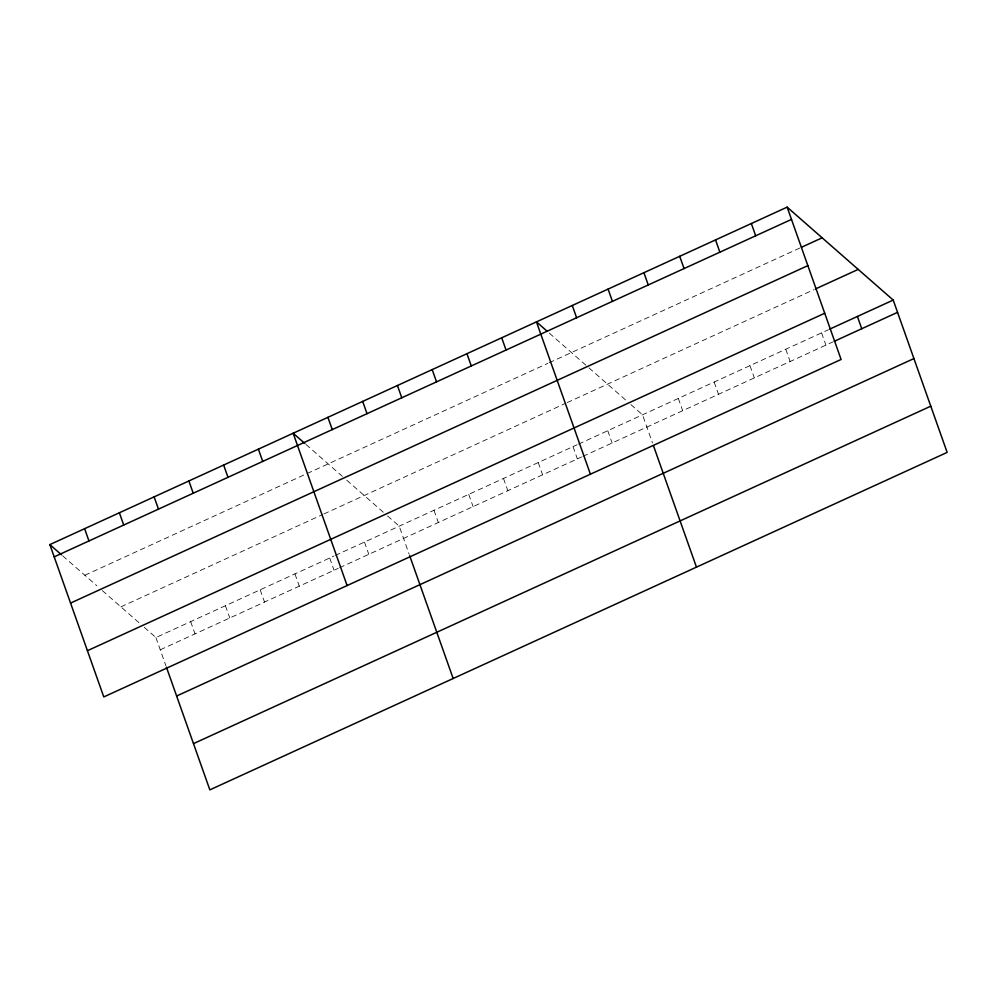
<?xml version="1.0" encoding="UTF-8"?>
<svg xmlns="http://www.w3.org/2000/svg" width="997" height="997" viewBox="0 0 997 997"><rect width="100%" height="100%" fill="white"/><g stroke="black" fill="none" stroke-linecap="round" stroke-linejoin="round"><path stroke-width="0.75" stroke-dasharray="4.99 3.74" d="M84.845 575.269L547.827 363.357M549.222 362.721L800.105 247.892M120.911 606.861L322.505 514.589M323.9 513.953L565.822 403.237M567.206 402.601L814.125 289.579M144.241 627.312L155.906 637.532L333.87 556.077M335.266 555.441L577.176 444.724M578.572 444.076L828.47 329.708M160.255 649.795L338.22 568.352M339.603 567.704L581.525 456.987M582.921 456.352L832.819 341.971M549.297 333.123L587.856 366.908M588.953 367.868L627.362 401.517M630.864 404.583L642.529 414.814L652.499 442.967M305.992 444.475L342.37 476.354M346.732 480.18L384.057 512.882M387.546 515.947L399.224 526.167L409.194 554.332M62.686 555.84L96.871 585.8M102.33 590.585L140.739 624.247M821.59 332.861L825.927 345.124M785.773 349.249L790.123 361.512M749.956 365.637L754.305 377.9M714.151 382.025L718.488 394.301M678.334 398.414L682.683 410.689M607.771 430.716L612.108 442.992M573.013 446.631L577.35 458.894M538.255 462.533L542.592 474.809M503.497 478.448L507.834 490.711M468.74 494.35L473.077 506.626M433.982 510.265L438.319 522.528M364.466 542.081L368.803 554.344M329.708 557.984L334.045 570.259M294.95 573.898L299.287 586.161M260.192 589.8L264.529 602.076M225.434 605.715L229.771 617.978M190.664 621.617L195.013 633.893M155.906 637.532L165.876 665.684"/><path stroke-width="1.5" d="M787.144 207.139L841.094 359.468L103.788 696.928L49.85 544.599L787.144 207.139L893.212 300.072L947.15 452.401L209.856 789.861L166.399 667.13M54.199 556.862L791.493 219.402M801.488 247.268L822.151 237.809M70.563 603.085L807.857 265.626M815.509 288.943L858.205 269.402M87.424 650.705L824.718 313.245M829.853 329.072L893.212 300.072M834.19 341.335L897.549 312.348M176.619 696.018L913.925 358.559M193.493 743.637L930.787 406.178M546.967 331.079L536.461 321.869L590.411 474.198M304.82 443.453L293.155 433.234L347.106 585.563M49.85 544.599L61.515 554.818M857.395 316.46L861.744 328.736M751.339 223.527L755.676 235.803M715.522 239.916L719.871 252.191M679.717 256.316L684.054 268.579M643.9 272.704L648.249 284.968M608.083 289.093L612.432 301.356M653.521 445.858L696.467 567.143M572.278 305.481L576.615 317.756M501.703 337.784L506.052 350.047M466.945 353.686L471.294 365.961M432.187 369.6L436.536 381.863M397.429 385.515L401.779 397.778M362.671 401.417L367.021 413.68M409.705 555.765L453.161 678.496M327.913 417.332L332.263 429.595M258.397 449.149L262.747 461.412M223.64 465.051L227.989 477.314M188.882 480.965L193.231 493.228M154.124 496.867L158.473 509.143M119.366 512.782L123.715 525.045M84.608 528.684L88.957 540.96"/></g></svg>
